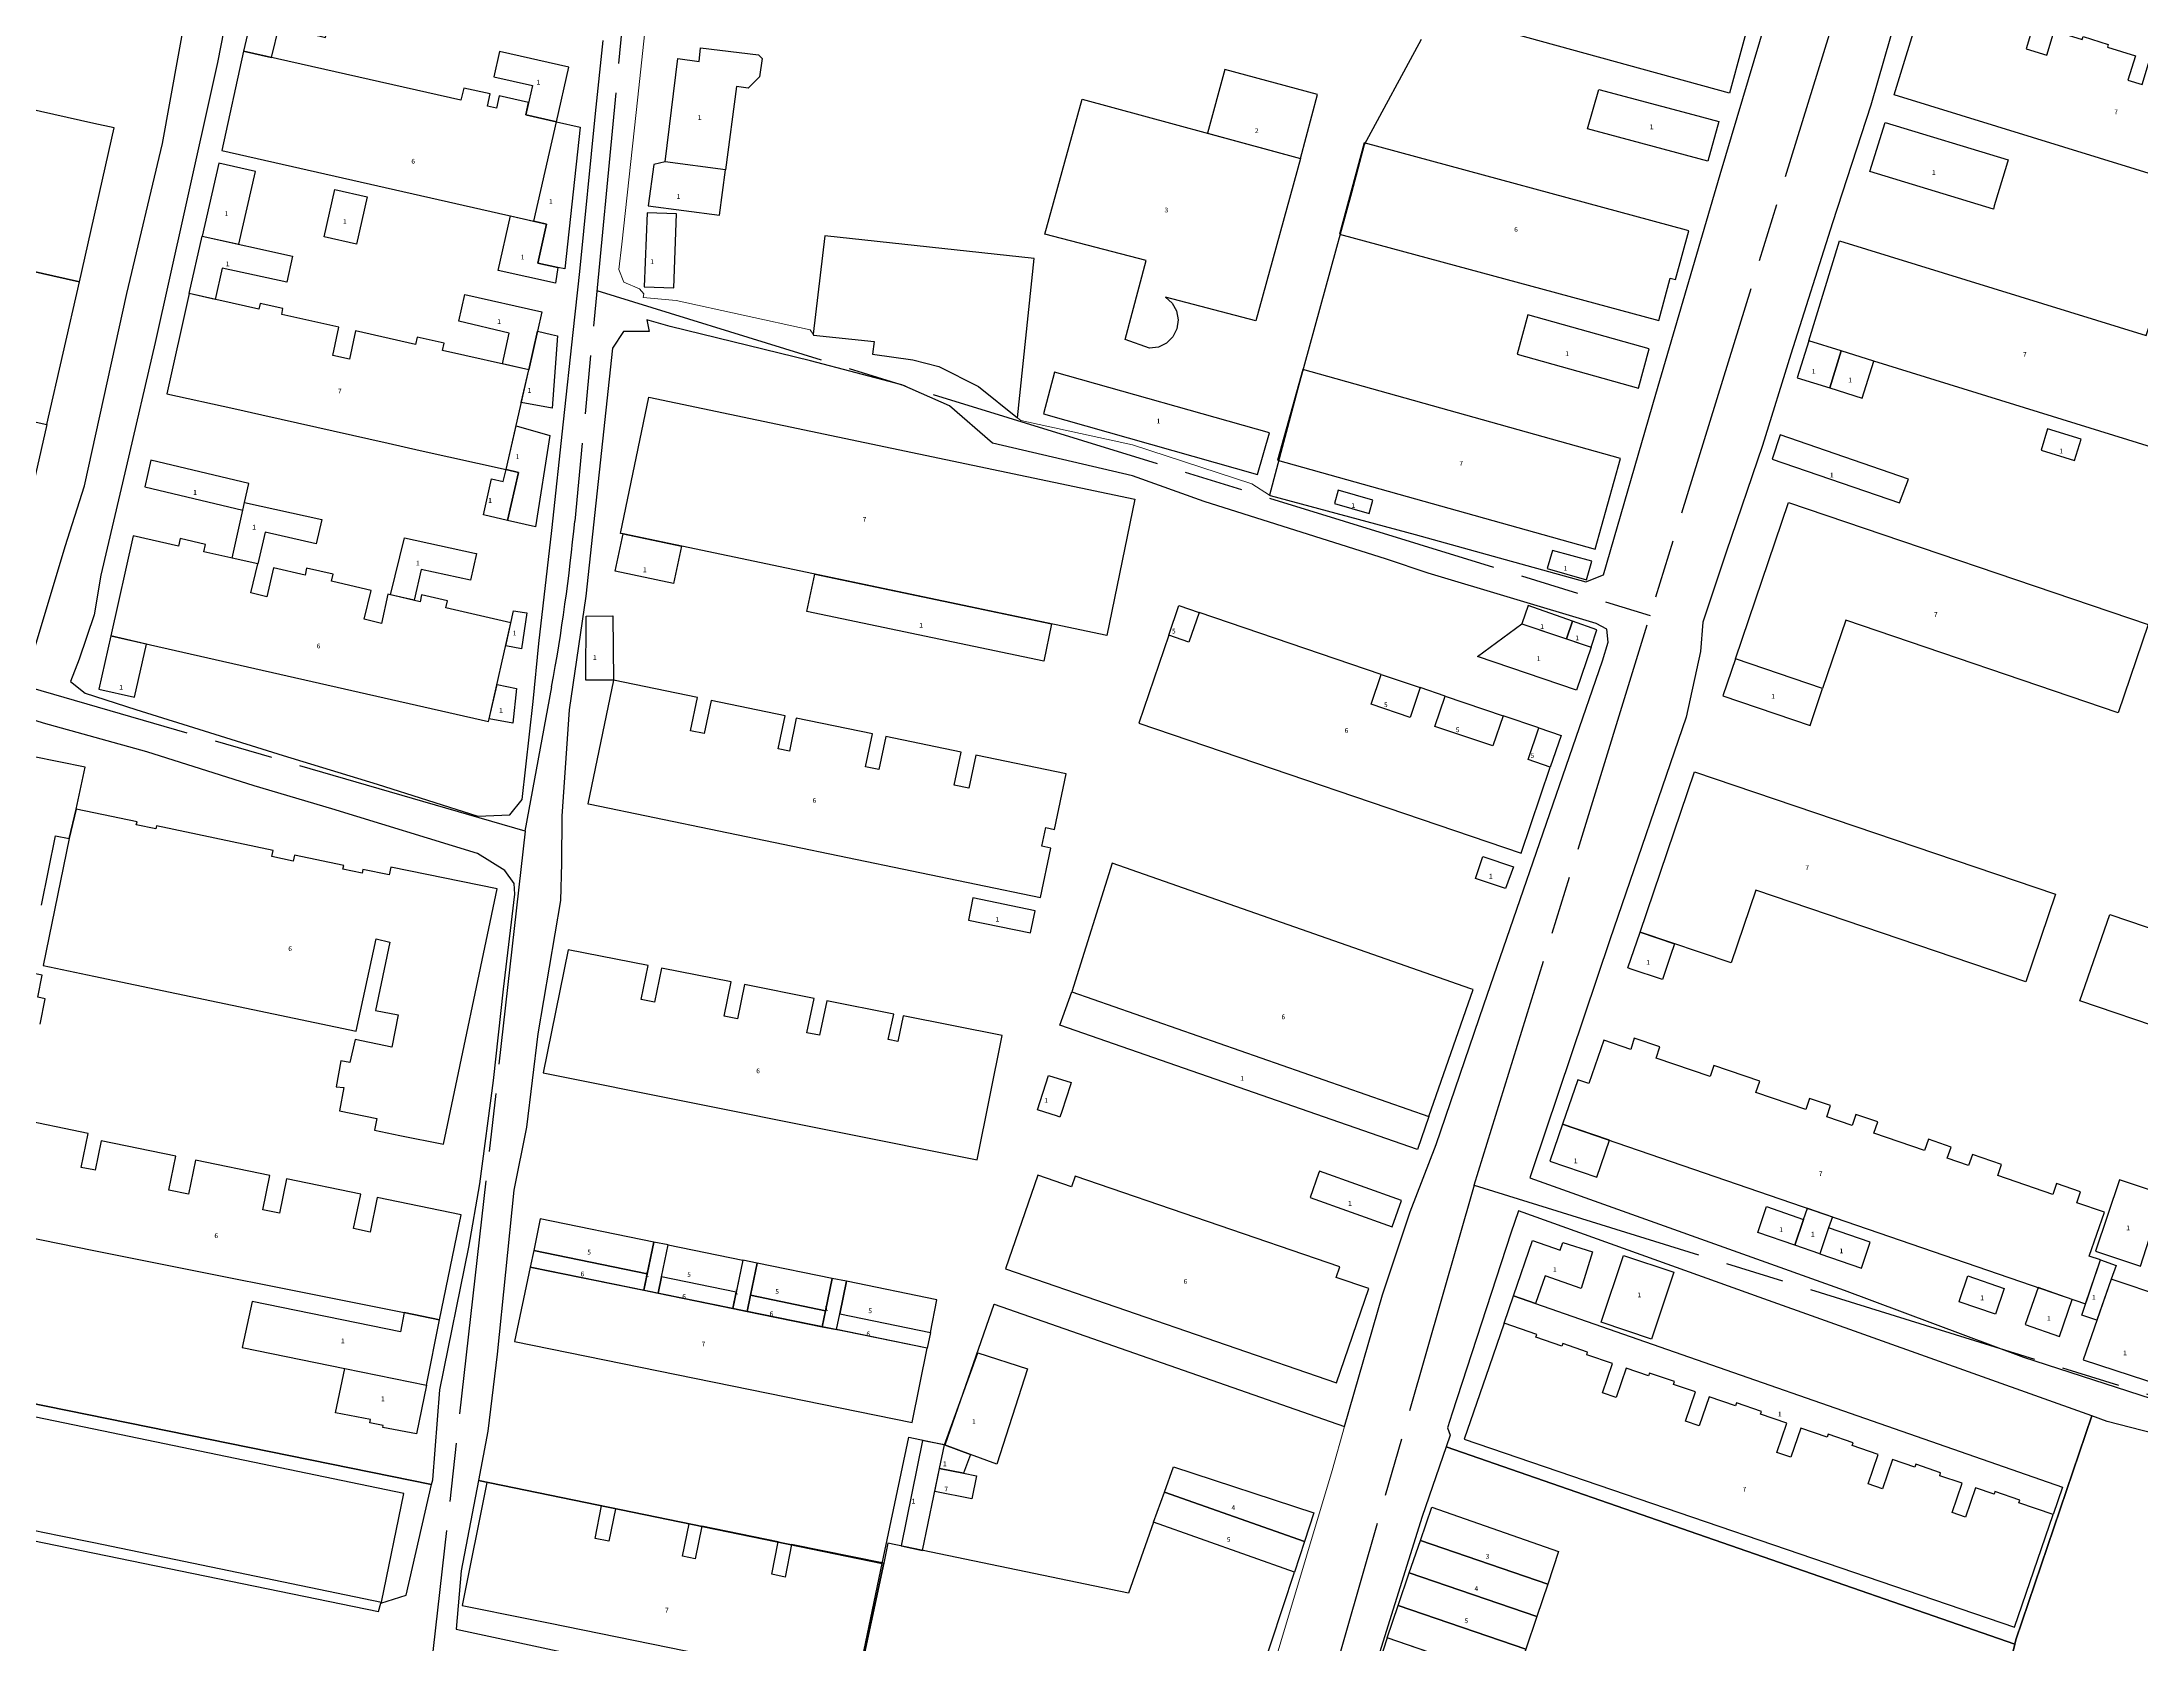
# Model space of a CAD drawing. Header units: millimetres. Extents: x 125232 to 134072, y 142885 to 152835.
# Drawn here: x 130244.7 to 130459.5, y 147568.7 to 147732.6 of the extents above; entities that cross this region are included whole.
import ezdxf

# ---------------------------------------------------------------- set-up
doc = ezdxf.new("R2010")
doc.units = ezdxf.units.MM
doc.linetypes.add('ACAD_ISO08W100', pattern=[36, 24, -3, 6, -3])
for name, color, linetype in [('buildings', 7, 'Continuous'), ('commerce', 10, 'Continuous'), ('commerce and residence', 32, 'Continuous'), ('layers', 7, 'Continuous'), ('residence', 2, 'Continuous'), ('老城北中心线', 7, 'ACAD_ISO08W100')]:
    doc.layers.add(name, color=color, linetype=linetype)
doc.layers.add('government', color=221, linetype='Continuous', lineweight=0)
doc.layers.add('school', color=31, linetype='Continuous', lineweight=0)
doc.styles.add('层数', font='', dxfattribs={"height": 2})
doc.styles.get('层数').set_extended_font_data('FangSong_GB2312')

msp = doc.modelspace()

# ---------------------------------------------------------------- linework, layer by layer
at = {"layer": 'buildings', "linetype": 'Continuous', "flags": 128}
for points in [[(130250, 147724.31), (130160.09, 147744.55), (130158.9, 147739.28), (130157.46, 147739.6), (130158.65, 147744.87), (130152.67, 147746.22), (130151.89, 147742.73), (130150.76, 147742.98), (130149.3, 147736.51), (130150.43, 147736.25), (130149.13, 147730.48), (130248.54, 147708.11), (130252.08, 147723.84), (130250, 147724.31)], [(130476.19, 147714.27), (130434.18, 147727.22), (130436.95, 147736.21), (130443.68, 147734.13), (130444.26, 147736.03), (130446.82, 147735.24), (130446.73, 147734.96), (130448.45, 147734.43), (130447.69, 147731.94), (130449.79, 147731.29), (130450.56, 147733.78), (130453.42, 147732.9), (130453.51, 147733.18), (130456.09, 147732.39), (130456, 147732.1), (130458.87, 147731.22), (130458.1, 147728.73), (130459.54, 147728.29), (130460.3, 147730.77)], [(130351.11, 147726.8), (130373.44, 147720.72), (130368.87, 147704.12), (130359.64, 147706.53), (130360.32, 147705.92), (130360.77, 147705.12), (130360.94, 147704.21), (130360.81, 147703.3), (130360.4, 147702.48), (130359.75, 147701.83), (130358.92, 147701.43), (130358.01, 147701.31), (130355.52, 147702.19), (130357.65, 147710.27), (130347.29, 147712.96), (130351.11, 147726.8)], [(130403.98, 147727.79), (130413.58, 147725.22), (130416.24, 147724.51), (130415.12, 147720.43), (130402.8, 147723.76), (130403.98, 147727.79)], [(130149.15, 147699.4), (130149.62, 147701.48), (130143.06, 147702.98), (130145.9, 147715.33), (130176.46, 147708.62), (130176.66, 147709.54), (130178.14, 147709.21), (130177.94, 147708.29), (130209.75, 147701.29), (130209.96, 147702.23), (130211.34, 147701.91), (130211.14, 147700.99), (130245.2, 147693.5), (130241.71, 147678.17), (130149.15, 147699.4)], [(130409.13, 147701.24), (130396.72, 147704.74), (130395.61, 147700.71), (130408.03, 147697.21), (130409.13, 147701.24)], [(130421.72, 147689.97), (130434.72, 147685.48), (130435.64, 147687.92), (130422.53, 147692.45), (130421.72, 147689.97)], [(130417.95, 147669.54), (130423.39, 147685.54), (130460.17, 147673.04), (130457.1, 147664.02), (130429.24, 147673.48), (130426.87, 147666.51), (130417.95, 147669.54)], [(130292.15, 147670.88), (130292.95, 147674.43), (130294.08, 147674.28), (130294.32, 147674.25), (130293.76, 147670.57), (130292.15, 147670.88)], [(130396.1, 147673.12), (130403.18, 147670.72), (130401.69, 147666.34), (130391.55, 147669.78), (130396.1, 147673.12)], [(130244.65, 147644.33), (130246.1, 147651.44), (130247.48, 147651.16), (130248.22, 147654.15), (130249.14, 147658.44), (130238.3, 147660.65)], [(130244.84, 147638.17), (130250, 147637.09), (130276.85, 147631.44), (130278.91, 147640.89), (130280.29, 147640.56), (130278.84, 147633.57), (130281.13, 147633.13), (130280.5, 147629.8), (130276.75, 147630.61), (130276.21, 147628.26), (130275.29, 147628.4), (130274.81, 147625.77), (130275.58, 147625.67), (130275.13, 147623.31), (130278.98, 147622.53), (130278.73, 147621.31), (130281.33, 147620.78), (130285.78, 147619.88), (130291.27, 147646.02), (130280.4, 147648.21), (130280.23, 147647.43), (130277.53, 147648), (130277.45, 147647.62), (130275.5, 147648.03), (130275.58, 147648.41), (130270.55, 147649.46), (130270.42, 147648.83), (130268.23, 147649.3), (130268.36, 147649.92), (130256.41, 147652.44), (130256.34, 147652.13), (130254.36, 147652.54), (130254.43, 147652.85), (130250, 147653.78), (130248.22, 147654.15), (130247.48, 147651.16), (130244.84, 147638.17)], [(130244.52, 147632.16), (130245.05, 147634.77), (130244.27, 147634.93), (130244.72, 147637.17), (130240.85, 147637.96)], [(130219.86, 147615.15), (130250, 147609.02), (130281.77, 147602.66), (130285.39, 147601.92), (130287.58, 147612.66), (130279.01, 147614.42), (130278.28, 147610.9), (130276.59, 147611.25), (130277.31, 147614.77), (130269.72, 147616.34), (130269, 147612.83), (130267.3, 147613.18), (130268.03, 147616.69), (130260.41, 147618.26), (130259.69, 147614.77), (130257.67, 147615.19), (130258.39, 147618.67), (130250.77, 147620.24), (130250.15, 147617.22), (130250, 147617.25), (130248.71, 147617.52), (130249.42, 147620.99), (130241.88, 147622.55)], [(130406.49, 147608.5), (130411.63, 147606.78), (130409.35, 147599.96), (130404.21, 147601.68), (130406.49, 147608.5)], [(130307.75, 147604.64), (130315.38, 147603.08), (130315.71, 147604.74), (130308.1, 147606.32), (130307.75, 147604.64)], [(130392.75, 147597.13), (130390.21, 147589.7), (130446.51, 147570.49), (130450.44, 147582.01), (130446.95, 147583.2), (130447.05, 147583.49), (130444.5, 147584.36), (130444.4, 147584.08), (130442.51, 147584.73), (130441.49, 147581.74), (130440.12, 147582.2), (130441.14, 147585.2), (130438.85, 147585.98), (130438.94, 147586.27), (130436.39, 147587.14), (130436.29, 147586.86), (130434, 147587.64), (130432.98, 147584.65), (130431.53, 147585.15), (130432.55, 147588.14), (130429.88, 147589.05), (130429.98, 147589.34), (130427.42, 147590.21), (130427.33, 147589.93), (130424.65, 147590.85), (130423.63, 147587.86), (130422.18, 147588.35), (130423.21, 147591.34), (130420.52, 147592.26), (130420.61, 147592.55), (130418.06, 147593.42), (130417.96, 147593.14), (130415.27, 147594.06), (130414.24, 147591.07), (130412.83, 147591.55), (130413.87, 147594.54), (130411.6, 147595.32), (130411.7, 147595.6), (130409.14, 147596.48), (130409.05, 147596.19), (130406.78, 147596.97), (130405.75, 147593.98), (130404.35, 147594.46), (130405.37, 147597.44), (130402.73, 147598.35), (130402.83, 147598.63), (130400.28, 147599.51), (130400.18, 147599.22), (130397.54, 147600.14), (130397.64, 147600.42), (130394.29, 147601.58), (130392.75, 147597.13)], [(130213.73, 147586.64), (130217.26, 147585.88), (130219.91, 147585.34), (130227.4, 147583.78), (130230.05, 147583.24), (130237.43, 147581.72), (130240.08, 147581.17), (130243.81, 147580.4), (130246.45, 147579.86), (130250, 147579.13), (130279.45, 147573.04), (130281.73, 147584.17), (130250, 147590.72), (130216.03, 147597.76), (130213.73, 147586.64)], [(130336.53, 147586.72), (130338.99, 147586.23), (130340.32, 147585.96), (130339.84, 147583.61), (130336.04, 147584.37), (130336.53, 147586.72)], [(130328.13, 147564.49), (130357, 147557.98), (130357.4, 147559.79), (130360.14, 147560.91), (130362.77, 147562.29), (130365.24, 147563.93), (130367.54, 147565.8), (130369.27, 147565.25), (130372.83, 147576.11), (130358.43, 147581.21), (130355.87, 147573.97), (130331.24, 147579.07), (130330.83, 147577.03), (130328.13, 147564.49)], [(130382.31, 147569.39), (130378.86, 147558.79)], [(130394.44, 147565.22), (130382.31, 147569.39)]]:
    msp.add_lwpolyline(points, dxfattribs=at)
for points in [[(130417.34, 147727.4), (130386.45, 147735.88), (130388.98, 147745.15), (130419.88, 147736.69)], [(130268.2, 147731.06), (130268.98, 147734.24), (130273.7, 147733.08), (130274.29, 147735.67), (130266.65, 147737.39), (130265.32, 147731.71)], [(130263.09, 147721.53), (130295.02, 147714.3), (130297.34, 147724.48), (130294.21, 147725.19), (130294.49, 147726.43), (130291.49, 147727.11), (130291.21, 147725.87), (130290.27, 147726.08), (130290.54, 147727.32), (130287.85, 147727.91), (130287.57, 147726.69), (130265.32, 147731.71)], [(130290.93, 147729.07), (130294.9, 147728.2), (130294.21, 147725.19), (130297.34, 147724.48), (130298.6, 147730.06), (130291.5, 147731.67)], [(130314.63, 147719.57), (130308.47, 147720.37), (130309.74, 147730.94), (130311.93, 147730.65), (130312.09, 147732.04), (130318.01, 147731.33), (130318.37, 147730.95), (130318.11, 147729.07), (130316.95, 147727.92), (130315.76, 147728.07)], [(130245.2, 147693.5), (130248.54, 147708.11), (130149.13, 147730.48), (130145.9, 147715.33), (130176.46, 147708.62), (130176.66, 147709.54), (130178.14, 147709.21), (130177.94, 147708.29), (130209.75, 147701.29), (130209.96, 147702.23), (130211.34, 147701.91), (130211.14, 147700.99)], [(130373.44, 147720.72), (130375.18, 147727.25), (130365.71, 147729.81), (130363.94, 147723.31)], [(130297.34, 147724.48), (130299.78, 147723.93), (130298.19, 147709.43), (130297.49, 147709.58), (130295.42, 147710.02), (130296.32, 147714), (130295.02, 147714.3)], [(130433.27, 147724.41), (130445.86, 147720.57), (130445.69, 147719.99), (130444.43, 147715.86), (130444.33, 147715.54), (130431.7, 147719.39)], [(130264.86, 147711.95), (130266.55, 147719.38), (130262.8, 147720.23), (130261.1, 147712.77)], [(130314.63, 147719.57), (130308.47, 147720.37), (130307.29, 147720.09), (130306.71, 147715.89), (130314.01, 147714.92)], [(130377.45, 147712.99), (130410.1, 147704.13), (130411.28, 147708.48), (130411.82, 147708.33), (130413.17, 147713.3), (130412.93, 147713.37), (130379.98, 147722.31)], [(130277.98, 147716.79), (130276.88, 147711.94), (130273.56, 147712.69), (130274.66, 147717.54)], [(130297.49, 147709.58), (130297.23, 147707.96), (130291.37, 147709.27), (130292.63, 147714.84), (130296.32, 147714), (130295.42, 147710.02)], [(130309.34, 147707.48), (130309.61, 147715.06), (130306.63, 147715.17), (130306.32, 147707.59)], [(130259.76, 147706.89), (130261.1, 147712.77), (130270.33, 147710.73), (130269.76, 147708.05), (130263.13, 147709.49), (130262.42, 147706.3)], [(130428.59, 147712.28), (130459.98, 147702.61), (130460.26, 147703.52), (130462.42, 147702.85), (130462.14, 147701.94), (130467.14, 147700.39), (130467.43, 147701.3), (130469.81, 147700.57), (130469.53, 147699.66), (130472.84, 147698.64), (130469.64, 147688.36), (130432.1, 147700), (130428.77, 147701.03), (130425.44, 147702.07)], [(130257.47, 147696.66), (130264.32, 147695.13), (130267.21, 147694.48), (130280.13, 147691.59), (130283.39, 147690.86), (130292.18, 147688.89), (130294.5, 147699.11), (130285.69, 147701.09), (130285.85, 147701.83), (130283.1, 147702.45), (130282.93, 147701.7), (130276.79, 147703.08), (130276.16, 147700.19), (130274.47, 147700.56), (130275.09, 147703.46), (130269.23, 147704.77), (130269.36, 147705.36), (130267.02, 147705.88), (130266.89, 147705.3), (130259.76, 147706.89)], [(130287.95, 147706.8), (130295.85, 147705.03), (130295.4, 147703.05), (130294.5, 147699.11), (130291.81, 147699.72), (130292.5, 147702.86), (130287.34, 147704.08)], [(130294.5, 147699.11), (130295.4, 147703.05), (130296.82, 147702.71), (130297.43, 147702.57), (130296.9, 147695.19), (130293.74, 147695.74)], [(130425.44, 147702.07), (130424.27, 147698.28), (130427.59, 147697.24), (130428.77, 147701.03)], [(130432.1, 147700), (130428.77, 147701.03), (130427.59, 147697.24), (130430.92, 147696.21)], [(130369.07, 147688.39), (130370.27, 147692.66), (130348.3, 147698.85), (130347.16, 147694.59)], [(130371.1, 147689.87), (130403.6, 147680.76), (130406.2, 147690.03), (130373.7, 147699.14)], [(130353.63, 147671.93), (130304.15, 147682.31), (130303.9, 147682.36), (130306.78, 147696.31), (130356.5, 147685.86)], [(130293.2, 147693.38), (130296.66, 147692.37), (130295.19, 147683.04), (130292.34, 147683.69), (130293.45, 147688.6), (130292.18, 147688.89)], [(130449.88, 147693.06), (130449.21, 147690.88), (130452.64, 147689.82), (130453.31, 147691.99)], [(130265.88, 147687.48), (130255.86, 147689.85), (130255.22, 147687.14), (130265.27, 147684.76), (130265.44, 147685.52)], [(130289.87, 147684.26), (130290.69, 147687.94), (130291.9, 147687.67), (130292.18, 147688.89), (130293.45, 147688.6), (130292.34, 147683.69)], [(130377.32, 147686.78), (130376.93, 147685.44), (130380.48, 147684.39), (130380.87, 147685.78)], [(130264.15, 147679.83), (130265.27, 147684.76), (130265.44, 147685.52), (130273.33, 147683.79), (130272.75, 147681.29), (130267.54, 147682.5), (130266.78, 147679.24)], [(130251.74, 147671.89), (130290.4, 147663.13), (130290.46, 147663.39), (130292.67, 147673.21), (130286.02, 147674.76), (130286.19, 147675.47), (130283.54, 147676.08), (130283.38, 147675.37), (130280.09, 147676.14), (130279.45, 147673.16), (130277.68, 147673.58), (130278.37, 147676.54), (130277.93, 147676.64), (130274.34, 147677.48), (130274.51, 147678.21), (130271.78, 147678.82), (130271.62, 147678.11), (130268.39, 147678.86), (130267.7, 147675.87), (130266.09, 147676.27), (130266.78, 147679.24), (130261.26, 147680.48), (130261.43, 147681.23), (130258.84, 147681.83), (130258.67, 147681.07), (130254.03, 147682.12)], [(130280.36, 147676.07), (130281.78, 147681.93), (130288.96, 147680.36), (130289.15, 147680.32), (130288.55, 147677.59), (130283.51, 147678.69), (130282.77, 147675.54)], [(130309.32, 147677.24), (130303.35, 147678.49), (130304.15, 147682.31), (130310.12, 147681.06)], [(130399.23, 147680.63), (130398.69, 147678.78), (130402.71, 147677.6), (130403.25, 147679.51)], [(130323.76, 147678.2), (130347.98, 147673.12), (130347.18, 147669.3), (130322.95, 147674.38)], [(130303.17, 147667.36), (130300.36, 147667.35), (130300.37, 147673.9), (130303.1, 147673.93)], [(130356.93, 147662.94), (130396.02, 147649.65), (130399.01, 147658.46), (130396.73, 147659.23), (130397.83, 147662.47), (130394.17, 147663.71), (130393.12, 147660.62), (130387.21, 147662.63), (130388.26, 147665.72), (130385.71, 147666.59), (130384.67, 147663.52), (130380.67, 147664.89), (130381.71, 147667.95), (130363.08, 147674.29), (130362.04, 147671.25), (130359.98, 147671.94)], [(130363.08, 147674.29), (130362.04, 147671.25), (130359.98, 147671.94), (130361.01, 147674.99)], [(130400.66, 147671.57), (130401.28, 147673.38), (130396.73, 147674.98), (130396.1, 147673.12)], [(130403.18, 147670.72), (130403.78, 147672.5), (130401.28, 147673.38), (130400.66, 147671.57)], [(130251.74, 147671.89), (130250.51, 147666.44), (130254.18, 147665.61), (130255.41, 147671.05)], [(130417.95, 147669.54), (130416.66, 147665.75), (130425.58, 147662.72), (130426.87, 147666.51)], [(130291.28, 147666.92), (130293.25, 147666.51), (130292.87, 147662.94), (130290.46, 147663.39)], [(130300.55, 147654.72), (130300.8, 147654.67), (130346.85, 147645.12), (130347.9, 147650.18), (130347, 147650.37), (130347.4, 147652.27), (130348.29, 147652.08), (130349.47, 147657.76), (130340.23, 147659.67), (130339.54, 147656.31), (130338.04, 147656.62), (130338.74, 147659.98), (130331.02, 147661.58), (130330.33, 147658.21), (130328.97, 147658.49), (130329.67, 147661.86), (130321.87, 147663.48), (130321.17, 147660.09), (130320.02, 147660.33), (130320.72, 147663.72), (130313.15, 147665.29), (130312.45, 147661.89), (130311.06, 147662.18), (130311.76, 147665.58), (130303.17, 147667.36)], [(130384.67, 147663.52), (130380.67, 147664.89), (130381.71, 147667.95), (130385.71, 147666.59)], [(130394.17, 147663.71), (130393.12, 147660.62), (130387.21, 147662.63), (130388.26, 147665.72)], [(130399.01, 147658.46), (130396.73, 147659.23), (130397.83, 147662.47), (130400.11, 147661.69)], [(130413.76, 147657.98), (130450.7, 147645.46), (130447.67, 147636.51), (130420.02, 147645.88), (130417.5, 147638.43), (130408.2, 147641.58)], [(130395.24, 147648.26), (130394.42, 147646.03), (130391.34, 147647.07), (130392.1, 147649.32)], [(130350.06, 147635.46), (130386.57, 147622.72), (130391.11, 147635.7), (130390.87, 147635.78), (130354.19, 147648.64)], [(130339.94, 147645.08), (130339.48, 147642.82), (130345.84, 147641.5), (130346.31, 147643.76)], [(130456.25, 147643.4), (130493.2, 147630.85), (130490.14, 147622.01), (130453.19, 147634.56)], [(130411.71, 147640.39), (130411.31, 147639.2), (130410.47, 147636.72), (130407.18, 147637.84), (130406.94, 147637.92), (130408.2, 147641.58)], [(130295.98, 147627.17), (130340.38, 147618.29), (130342.94, 147631.01), (130332.8, 147633.01), (130332.27, 147630.39), (130331.28, 147630.61), (130331.84, 147633.2), (130324.99, 147634.54), (130324.24, 147631.03), (130322.96, 147631.29), (130323.71, 147634.8), (130316.57, 147636.21), (130315.85, 147632.71), (130314.49, 147632.98), (130315.22, 147636.48), (130308.07, 147637.89), (130307.36, 147634.42), (130306, 147634.69), (130306.72, 147638.16), (130298.52, 147639.78)], [(130386.57, 147622.72), (130385.42, 147619.36), (130348.82, 147632.07), (130350.06, 147635.46)], [(130400.26, 147621.95), (130453.75, 147603.55), (130455.28, 147608.06), (130454.15, 147608.45), (130455.69, 147612.93), (130452.86, 147613.9), (130453.25, 147615.03), (130450.8, 147615.88), (130450.41, 147614.74), (130444.78, 147616.68), (130445.17, 147617.81), (130442.19, 147618.84), (130441.8, 147617.71), (130439.61, 147618.47), (130440, 147619.59), (130437.69, 147620.4), (130437.29, 147619.25), (130432.12, 147621.03), (130432.51, 147622.17), (130430.27, 147622.94), (130429.88, 147621.8), (130427.28, 147622.7), (130427.67, 147623.83), (130425.53, 147624.56), (130425.16, 147623.43), (130420.05, 147625.18), (130420.44, 147626.32), (130415.75, 147627.93), (130415.36, 147626.8), (130409.84, 147628.69), (130410.2, 147629.84), (130407.59, 147630.74), (130407.24, 147629.59), (130404.49, 147630.54), (130402.96, 147626.08), (130401.82, 147626.47)], [(130349.99, 147626.19), (130349.91, 147625.95), (130349.03, 147623.23), (130348.85, 147622.66), (130348.61, 147622.74), (130346.55, 147623.41), (130347.69, 147626.93)], [(130400.26, 147621.95), (130398.96, 147618.16), (130403.77, 147616.51), (130405.07, 147620.29)], [(130374.43, 147614.45), (130382.82, 147611.43), (130383.78, 147614.12), (130375.39, 147617.13), (130375.31, 147616.9)], [(130343.29, 147607.14), (130377.13, 147595.49), (130380.44, 147605.11), (130377.11, 147606.25), (130377.48, 147607.34), (130350.41, 147616.62), (130350.01, 147615.54), (130346.58, 147616.71)], [(130459.4, 147607.41), (130461.74, 147614.74), (130457.22, 147616.25), (130454.78, 147608.95)], [(130424.92, 147612.2), (130424.01, 147609.55), (130420.23, 147610.85), (130421.14, 147613.5)], [(130426.57, 147608.67), (130424.01, 147609.55), (130424.92, 147612.2), (130425.31, 147613.33), (130427.87, 147612.45), (130427.48, 147611.32)], [(130295.01, 147609.03), (130306.63, 147606.62), (130307.29, 147609.88), (130295.66, 147612.26)], [(130431.74, 147609.85), (130427.48, 147611.32), (130426.57, 147608.67), (130430.83, 147607.2)], [(130294.65, 147607.31), (130306.28, 147604.94), (130306.63, 147606.62), (130295.01, 147609.03)], [(130307.29, 147609.88), (130306.28, 147604.94), (130307.75, 147604.64), (130308.1, 147606.32), (130308.76, 147609.58)], [(130308.76, 147609.58), (130316.39, 147608.03), (130315.71, 147604.74), (130308.1, 147606.32)], [(130395.24, 147604.37), (130397.2, 147610.02), (130400.01, 147609.05), (130400.28, 147609.83), (130403.32, 147608.87), (130402.15, 147605.14), (130398.49, 147606.42), (130397.5, 147603.59)], [(130293.05, 147599.72), (130333.72, 147591.42), (130335.27, 147599.02), (130294.65, 147607.31)], [(130316.39, 147608.03), (130315.38, 147603.08), (130316.85, 147602.78), (130317.18, 147604.43), (130317.86, 147607.73)], [(130317.18, 147604.43), (130324.86, 147602.84), (130325.54, 147606.16), (130317.86, 147607.73)], [(130440.82, 147603.77), (130440.9, 147604.01), (130441.73, 147606.42), (130445.45, 147605.14), (130444.54, 147602.49)], [(130454.93, 147601.87), (130453.37, 147602.41), (130455.28, 147608.06), (130456.89, 147607.49), (130456.4, 147606.08)], [(130317.18, 147604.43), (130316.85, 147602.78), (130324.53, 147601.21), (130324.86, 147602.84)], [(130325.54, 147606.16), (130324.86, 147602.84), (130324.53, 147601.21), (130326, 147600.92), (130326.33, 147602.54), (130327.01, 147605.86)], [(130326.33, 147602.54), (130335.6, 147600.62), (130336.25, 147603.98), (130327.01, 147605.86)], [(130395.24, 147604.37), (130451.4, 147584.8), (130450.44, 147582.01), (130446.95, 147583.2), (130447.05, 147583.49), (130444.5, 147584.36), (130444.4, 147584.08), (130442.51, 147584.73), (130441.49, 147581.74), (130440.12, 147582.2), (130441.14, 147585.2), (130438.85, 147585.98), (130438.94, 147586.27), (130436.39, 147587.14), (130436.29, 147586.86), (130434, 147587.64), (130432.98, 147584.65), (130431.53, 147585.15), (130432.55, 147588.14), (130429.88, 147589.05), (130429.98, 147589.34), (130427.42, 147590.21), (130427.33, 147589.93), (130424.65, 147590.85), (130423.63, 147587.86), (130422.18, 147588.35), (130423.21, 147591.34), (130420.52, 147592.26), (130420.61, 147592.55), (130418.06, 147593.42), (130417.96, 147593.14), (130415.27, 147594.06), (130414.24, 147591.07), (130412.83, 147591.55), (130413.87, 147594.54), (130411.6, 147595.32), (130411.7, 147595.6), (130409.14, 147596.48), (130409.05, 147596.19), (130406.78, 147596.97), (130405.75, 147593.98), (130404.35, 147594.46), (130405.37, 147597.44), (130402.73, 147598.35), (130402.83, 147598.63), (130400.28, 147599.51), (130400.18, 147599.22), (130397.54, 147600.14), (130397.64, 147600.42), (130394.29, 147601.58)], [(130448.9, 147605.22), (130447.6, 147601.43), (130451.11, 147600.23), (130452.41, 147604.01)], [(130466.38, 147593.64), (130467.49, 147597.13), (130460.33, 147599.41), (130461.87, 147604.24), (130456.4, 147606.08), (130453.51, 147597.83)], [(130266.21, 147603.79), (130265.18, 147599.09), (130275.68, 147596.95), (130284.03, 147595.25), (130285.39, 147601.92), (130281.77, 147602.66), (130281.37, 147600.7)], [(130326, 147600.92), (130326.33, 147602.54), (130335.6, 147600.62), (130335.27, 147599.02)], [(130340.43, 147598.53), (130345.51, 147596.91), (130342.4, 147587.16), (130339.68, 147588.16), (130337.03, 147589.13)], [(130284.03, 147595.25), (130283.01, 147590.25), (130279.57, 147590.91), (130279.61, 147591.11), (130278.23, 147591.38), (130278.3, 147591.73), (130274.75, 147592.42), (130275.68, 147596.95)], [(130337.03, 147589.13), (130335.24, 147589.49), (130334.77, 147589.58), (130332.61, 147578.79), (130334.79, 147578.34), (130336.53, 147586.72)], [(130337.03, 147589.13), (130339.68, 147588.16), (130338.99, 147586.23), (130336.53, 147586.72)], [(130287.68, 147572.71), (130294.48, 147571.33), (130296.53, 147570.91), (130328.13, 147564.49), (130330.83, 147577.03), (130321.4, 147578.94), (130320.72, 147575.61), (130319.36, 147575.89), (130320.03, 147579.21), (130312.22, 147580.81), (130311.54, 147577.48), (130310.23, 147577.74), (130310.91, 147581.07), (130303.38, 147582.59), (130302.7, 147579.27), (130301.29, 147579.56), (130301.96, 147582.89), (130290.23, 147585.28)], [(130359.53, 147584.29), (130360.45, 147586.89), (130374.82, 147582.17), (130373.86, 147579.25)], [(130358.43, 147581.21), (130359.53, 147584.29), (130373.86, 147579.25), (130372.83, 147576.11)], [(130398.75, 147574.89), (130385.72, 147579.35), (130386.9, 147582.77), (130399.86, 147578.22)], [(130397.63, 147571.56), (130384.58, 147576.03), (130385.72, 147579.35), (130398.75, 147574.89)], [(130396.51, 147568.24), (130383.45, 147572.71), (130384.58, 147576.03), (130397.63, 147571.56)], [(130395.39, 147564.9), (130382.31, 147569.39), (130383.45, 147572.71), (130396.51, 147568.24)]]:
    msp.add_lwpolyline(points, close=True, dxfattribs=at)
at = {"layer": 'commerce'}
msp.add_lwpolyline([(130243.74, 147669.89), (130247.07, 147681.02), (130249.05, 147687.24), (130253.38, 147706.89), (130257.05, 147722.24), (130260.39, 147740.74), (130260.45, 147740.96), (130265.47, 147763.57), (130270.04, 147785.51), (130238.2, 147793)], dxfattribs=at)
msp.add_lwpolyline([(130529.87, 147563.11), (130530.91, 147562.94), (130532.63, 147567.6), (130520.94, 147572.01), (130482.36, 147584.21), (130474.15, 147586.85), (130455.98, 147591.53), (130454.4, 147592.1), (130446.64, 147569.18), (130446.54, 147568.75), (130444.2, 147559.04), (130440.01, 147538.99), (130440.21, 147538.95), (130443.16, 147539.14), (130447.74, 147538.09), (130460.69, 147534.16), (130499.42, 147524.63), (130515.71, 147520.73), (130518.86, 147534.08), (130524.41, 147540.75), (130525.02, 147542.66), (130523.98, 147543.01)], close=True, dxfattribs=at)
at = {"layer": 'commerce and residence'}
for points in [[(130346.2, 147710.48), (130324.81, 147712.82), (130323.6, 147702.74), (130323.65, 147702.66), (130329.83, 147701.99), (130329.67, 147700.71), (130333.81, 147700.11), (130336.45, 147699.43), (130340.51, 147697.4), (130344.51, 147694.18)], [(130284.57, 147585.07), (130216.24, 147598.94), (130213.51, 147585.56), (130238.6, 147580.4), (130279.15, 147572.08), (130279.38, 147572.94), (130281.98, 147573.76)], [(130446.54, 147568.75), (130388.36, 147588.93), (130385.91, 147581.81), (130378.75, 147558.92), (130378.37, 147556.04), (130379.71, 147553.46), (130382.38, 147552.13), (130390.98, 147550.3), (130440.01, 147538.99), (130444.2, 147559.04)], [(130330.67, 147577), (130289.35, 147585.47), (130287.58, 147576.23), (130287.07, 147570.29), (130327.13, 147561.68), (130327.46, 147561.61)]]:
    msp.add_lwpolyline(points, close=True, dxfattribs=at)
at = {"layer": 'government'}
msp.add_lwpolyline([(130376.68, 147586.51), (130377.97, 147591.01), (130342.1, 147603.52), (130337.1, 147589.15), (130333.37, 147589.93), (130330.67, 147577), (130327.46, 147561.61), (130366.83, 147553.46), (130371.44, 147568.99)], close=True, dxfattribs=at)
at = {"layer": 'residence'}
for points in [[(130266.44, 147749.9), (130262.65, 147730.54), (130259.3, 147715.36), (130256.27, 147701.91), (130253.33, 147689.13), (130250.74, 147678.08), (130250.03, 147674.05), (130248.51, 147669.51), (130247.62, 147667.23), (130249.14, 147666.03), (130254.31, 147664.34), (130269.38, 147659.64), (130279.01, 147656.7), (130289.3, 147653.44), (130292.57, 147653.58), (130293.82, 147655.14), (130294.94, 147665.16), (130295.52, 147671.09), (130296.86, 147682.66), (130298.06, 147693.79), (130299.04, 147702.91), (130299.72, 147709.15), (130301.33, 147725.33), (130302.11, 147732.79)], [(130480.69, 147731.75), (130456.46, 147738.48), (130439.13, 147743.58), (130437.56, 147743.37), (130436.46, 147742.45), (130431.8, 147726.17), (130427.87, 147714.14), (130423.61, 147700.69), (130420.73, 147691.37), (130417.01, 147680.43), (130414.6, 147673.27), (130414.37, 147670.27), (130412.92, 147663.58), (130405.1, 147640.79), (130397.17, 147617.25), (130396.9, 147616.46), (130429.07, 147604.94), (130447.43, 147598.11), (130484.28, 147586.18)], [(130385.81, 147732.88), (130379.97, 147722.12), (130378.67, 147717.21), (130373.29, 147697.55), (130370.29, 147686.29), (130370.35, 147686.25), (130385.17, 147682.26), (130394.4, 147679.69), (130402.65, 147677.41), (130404.46, 147678.13), (130409.82, 147696.62), (130416.37, 147719.07), (130422.17, 147738.55)]]:
    msp.add_lwpolyline(points, dxfattribs=at)
for points in [[(130404.36, 147669.32), (130404.94, 147671.23), (130404.78, 147672.56), (130403.7, 147673.14), (130386.5, 147678.29), (130382.24, 147679.74), (130363.59, 147685.63), (130356.27, 147688.27), (130341.96, 147691.59), (130337.53, 147695.42), (130332.68, 147697.55), (130323.31, 147700.02), (130308.96, 147703.52), (130306.57, 147704.2), (130306.83, 147703.01), (130304.19, 147703.01), (130303.08, 147701.31), (130300.35, 147675.94), (130298.65, 147664.32), (130297.88, 147653.43), (130297.85, 147648.64), (130297.75, 147644.83), (130295.44, 147631.19), (130294.28, 147621.62), (130292.98, 147615.17), (130291.29, 147598.42), (130290.33, 147590.54), (130289.35, 147585.47), (130330.67, 147577), (130333.37, 147589.93), (130337.1, 147589.15), (130342.1, 147603.52), (130377.97, 147591.01), (130381.84, 147604.49), (130384.66, 147612.96), (130387.32, 147619.86), (130392.22, 147634.14)], [(130289.5, 147615.84), (130290.9, 147626.39), (130291.91, 147635.74), (130293.07, 147645.46), (130293.02, 147646.57), (130292.06, 147647.87), (130289.26, 147649.61), (130274.36, 147654.18), (130266.43, 147656.56), (130255.44, 147660.03), (130244.88, 147662.97), (130235.59, 147665.9), (130228.85, 147636.41), (130221.93, 147637.45), (130214.55, 147605.97), (130217.53, 147605.25), (130216.24, 147598.94), (130284.57, 147585.07), (130284.68, 147585.56), (130285.41, 147594.75), (130288.39, 147609.35)], [(130454.4, 147592.1), (130420.86, 147604.07), (130395.76, 147613.07), (130394.98, 147610.77), (130388.97, 147592.36), (130388.48, 147590.87), (130388.77, 147590.11), (130388.36, 147588.93), (130446.54, 147568.75), (130446.64, 147569.18)]]:
    msp.add_lwpolyline(points, close=True, dxfattribs=at)
at = {"layer": 'school'}
msp.add_lwpolyline([(130307.56, 147744.84), (130305.67, 147726.99), (130304.02, 147711.95), (130303.71, 147709.36), (130304.24, 147708.08), (130305.82, 147707.4), (130306.27, 147706.88), (130306.2, 147706.5), (130309.58, 147706.2), (130323.28, 147703.19), (130323.6, 147702.74), (130324.81, 147712.82), (130346.2, 147710.48), (130344.51, 147694.18), (130344.84, 147693.92), (130356.28, 147691.44), (130368.47, 147687.45), (130370.29, 147686.29), (130373.29, 147697.55), (130378.67, 147717.21), (130379.97, 147722.12), (130385.81, 147732.88)], dxfattribs=at)
at = {"layer": '老城北中心线', "linetype": 'ACAD_ISO08W100', "lineweight": 25}
for p, q in [((130306.85, 147763.28), (130299.21, 147683.62)), ((130391.23, 147615.68), (130432.21, 147748.46)), ((130294.14, 147651.92), (130124.04, 147701.2)), ((130294.14, 147651.92), (130296.85, 147666.66)), ((130294.14, 147651.92), (130283.52, 147557.56)), ((130391.23, 147615.68), (130369.53, 147540.1)), ((130391.23, 147615.68), (130486.15, 147586.23))]:
    msp.add_line(p, q, dxfattribs=at)
msp.add_lwpolyline([(130301.47, 147707.2), (130409.22, 147673.96)], dxfattribs=at)
msp.add_arc((130100.12, 147702.72), 200, 349.6122, 354.5198, dxfattribs=at)

# ---------------------------------------------------------------- texts
at = {"layer": 'layers', "linetype": 'Continuous', "style": '层数'}
for s, p in [('1', (130295.29, 147728.28)), ('1', (130311.79, 147724.66)), ('7', (130456.69, 147725.24)), ('2', (130368.78, 147723.32)), ('1', (130409.18, 147723.71)), ('6', (130282.49, 147720.19)), ('1', (130438.04, 147719.03)), ('1', (130296.56, 147716.06)), ('1', (130309.62, 147716.59)), ('1', (130263.38, 147714.83)), ('1', (130275.49, 147714.01)), ('3', (130359.54, 147715.2)), ('6', (130395.31, 147713.22)), ('1', (130263.51, 147709.69)), ('1', (130293.68, 147710.39)), ('1', (130306.94, 147709.92)), ('1', (130291.29, 147703.79)), ('1', (130400.54, 147700.51)), ('7', (130447.36, 147700.43)), ('1', (130425.75, 147698.69)), ('7', (130274.98, 147696.68)), ('1', (130294.39, 147696.74)), ('1', (130429.49, 147697.81)), ('1', (130358.72, 147693.62)), ('1', (130293.17, 147689.97)), ('1', (130451.07, 147690.55)), ('7', (130389.7, 147689.3)), ('1', (130427.6, 147688.09)), ('1', (130260.17, 147686.31)), ('1', (130290.35, 147685.49)), ('7', (130328.65, 147683.55)), ('1', (130378.66, 147684.97)), ('1', (130266.21, 147682.76)), ('1', (130282.97, 147679.09)), ('1', (130306.18, 147678.4)), ('1', (130400.37, 147678.54)), ('1', (130334.45, 147672.73)), ('1', (130397.98, 147672.59)), ('7', (130438.25, 147673.83)), ('6', (130272.81, 147670.61)), ('1', (130292.86, 147671.93)), ('5', (130360.3, 147672.12)), ('1', (130401.57, 147671.43)), ('1', (130301.07, 147669.42)), ('1', (130397.62, 147669.31)), ('1', (130252.62, 147666.39)), ('1', (130291.47, 147664.03)), ('5', (130381.99, 147664.6)), ('1', (130421.61, 147665.46)), ('6', (130377.97, 147661.97)), ('5', (130389.33, 147662.03)), ('5', (130396.98, 147659.4)), ('6', (130323.53, 147654.81)), ('1', (130392.73, 147647.06)), ('7', (130425.09, 147647.93)), ('1', (130342.24, 147642.65)), ('6', (130269.9, 147639.64)), ('1', (130408.82, 147638.25)), ('6', (130371.5, 147632.67)), ('6', (130317.77, 147627.14)), ('1', (130367.28, 147626.37)), ('1', (130347.24, 147624.13)), ('1', (130401.41, 147617.94)), ('7', (130426.47, 147616.62)), ('1', (130378.32, 147613.58)), ('6', (130262.34, 147610.28)), ('1', (130422.42, 147610.9)), ('1', (130425.67, 147610.44)), ('1', (130457.93, 147611.08)), ('5', (130300.49, 147608.6)), ('1', (130428.59, 147608.73)), ('6', (130299.79, 147606.37)), ('1', (130306.42, 147606.34)), ('5', (130310.71, 147606.31)), ('1', (130399.28, 147606.8)), ('6', (130310.2, 147604.07)), ('1', (130315.57, 147604.53)), ('5', (130319.72, 147604.58)), ('6', (130361.49, 147605.61)), ('1', (130407.92, 147604.23)), ('1', (130443, 147603.93)), ('1', (130454.42, 147603.98)), ('6', (130319.14, 147602.29)), ('1', (130324.77, 147602.87)), ('5', (130329.24, 147602.6)), ('1', (130449.82, 147601.82)), ('1', (130275.28, 147599.52)), ('6', (130329.04, 147600.24)), ('7', (130312.18, 147599.2)), ('1', (130457.6, 147598.29)), ('1', (130279.39, 147593.6)), ('1', (130339.85, 147591.26)), ('1', (130422.28, 147592.04)), ('1', (130336.87, 147586.95)), ('7', (130337.02, 147584.37)), ('1', (130333.66, 147583.13)), ('4', (130366.39, 147582.47)), ('7', (130418.67, 147584.34)), ('5', (130365.91, 147579.21)), ('3', (130392.39, 147577.49)), ('4', (130391.25, 147574.19)), ('7', (130308.44, 147571.98)), ('5', (130390.22, 147570.9))]:
    msp.add_text(s, height=0.5, dxfattribs=at).set_placement(p)

doc.saveas('drawing.dxf')
